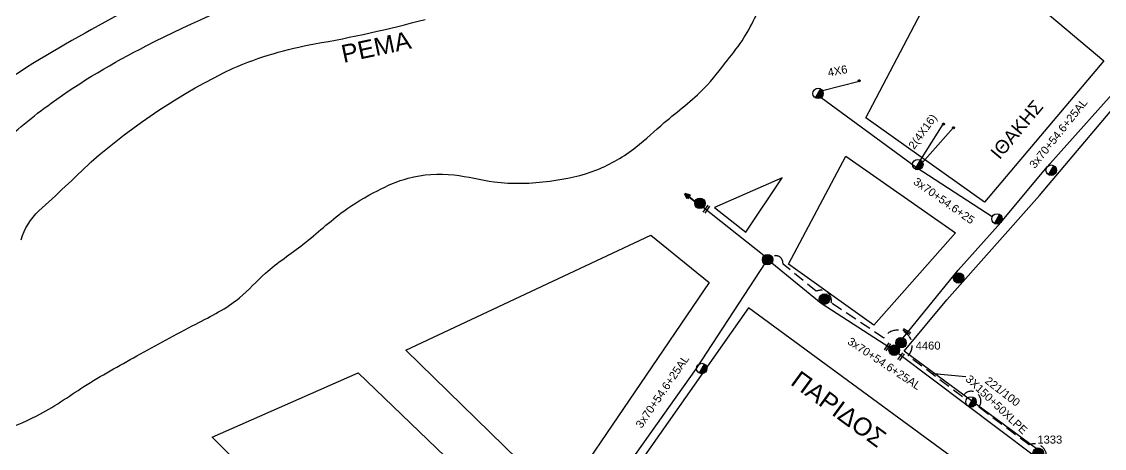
# Model space of a CAD drawing. Header units: millimetres. Extents: x -2449 to 2989, y 8 to 1056.
# Drawn here: x 452.8 to 696.4, y 756.6 to 852.6 of the extents above; entities that cross this region are included whole.
import ezdxf

# ---------------------------------------------------------------- set-up
doc = ezdxf.new("R2010")
doc.units = ezdxf.units.MM
doc.linetypes.add('DASHED', pattern=[19.05, 12.7, -6.35])
for name, color, linetype in [('Άγνωστα', 7, 'Continuous'), ('Επίτονοι', 7, 'Continuous'), ('Επιγραφές - Σχήματα', 7, 'Continuous'), ('Μηχανική τομή', 7, 'Continuous'), ('Στύλος Ξύλινος', 7, 'Continuous'), ('Στύλος Ξύλινος @ 1', 7, 'Continuous'), ('Στύλος ΦΜ', 7, 'Continuous'), ('Στύλος ΦΜ @ 1', 7, 'Continuous'), ('Συνδέσεις', 7, 'Continuous'), ('Συνεστραμμένα ΧΤ   3x70+54.6+25 AL', 7, 'SYN_LINE'), ('Υπόβαθρο ΔΕΗ', 7, 'Continuous'), ('Υπόγεια καλώδια Παροχών ΧΤ   4x6', 7, 'DASHED')]:
    doc.layers.add(name, color=color, linetype=linetype)
doc.styles.add('arial', font='arial.ttf')
doc.styles.get("Standard").update_dxf_attribs({"font": 'arial.ttf'})
doc.linetypes.add('SYN_LINE', pattern='A,0.5,-0.0001,["/\\/\\/\\/",Standard,S=0.1,R=0,X=0,Y=-0.05],-0.25', length=0.7501)
doc.dimstyles.new('ISO-25', dxfattribs={"dimtxt": 2.5, "dimasz": 2.5, "dimexe": 1.25, "dimexo": 0.625, "dimtad": 1, "dimtxsty": 'Standard', "dimcen": 2.5, "dimadec": 0, "dimazin": 0, "dimtfac": 1, "dimtmove": 0, "dimatfit": 3, "dimfxl": 1, "dimarcsym": 0})

# ---------------------------------------------------------------- blocks, each defined once
blk = doc.blocks.new('ΥΠΑΡΧΩΝ ΤΣΙΜΕΝΤΕΝΙΟΣ ΣΤΥΛΟΣ')
at = {"layer": 'Στύλος ΦΜ'}
blk.add_hatch(color=7, dxfattribs=at).paths.add_polyline_path([(-1.29, -2.28, 0.574793), (2.62, 0, 0.268822), (1.3, 2.27)])
at = {"layer": 'Στύλος ΦΜ', "color": 7}
blk.add_line((-1.29, -2.28), (1.3, 2.27), dxfattribs=at)
blk.add_circle((0, 0), 2.62, dxfattribs=at)
at = {"layer": 'Στύλος ΦΜ', "flags": 4}
for tag, p in [('ΑΡΙΘΜΟΣ', (-4.68, 8.05)), ('ΤΥΠΟΣ', (-4.91, 3.03))]:
    blk.add_attdef(tag, p, '', height=4, dxfattribs=at)
blk = doc.blocks.new('ΥΠΑΡΧΩΝ ΞΥΛΙΝΟΣ ΣΤΥΛΟΣ')
at = {"layer": 'Στύλος Ξύλινος'}
h = blk.add_hatch(color=7, dxfattribs=at)
h.paths.add_polyline_path([(-2.62, 0, 0.270008), (-1.29, -2.28), (1.3, 2.27, 0.576266)])
h.paths.add_polyline_path([(-1.29, -2.28, 0.574793), (2.62, 0, 0.268822), (1.3, 2.27)])
at = {"layer": 'Στύλος Ξύλινος', "color": 7}
blk.add_line((-1.29, -2.28), (1.3, 2.27), dxfattribs=at)
blk.add_circle((0, 0), 2.62, dxfattribs=at)
at = {"layer": 'Στύλος Ξύλινος', "flags": 4}
for tag, p in [('ΑΡΙΘΜΟΣ', (-4.91, 8.6)), ('ΤΥΠΟΣ', (-4.85, 3.39))]:
    blk.add_attdef(tag, p, '', height=4, dxfattribs=at)
blk = doc.blocks.new('ΕΠΙΤΟΝΟΣ')
at = {"layer": 'Επίτονοι', "lineweight": 40, "ltscale": 40}
blk.add_hatch(color=256, dxfattribs=at).paths.add_polyline_path([(-1.13, 6.47), (0, 9.1), (1.13, 6.47)])
for p, q in [((-1.13, 6.47), (0, 9.1)), ((1.13, 6.47), (-1.13, 6.47)), ((-1.13, 6.47), (0, 6.47)), ((0, 9.1), (1.13, 6.47)), ((0, 6.47), (0, 0))]:
    blk.add_line(p, q, dxfattribs=at)
blk = doc.blocks.new('ΜΗΧΑΝΙΚΗ ΤΟΜΗ')
at = {"layer": 'Μηχανική τομή', "ltscale": 40}
for p, q in [((-1.89, 0.78), (1.89, 0.78)), ((1.89, 0), (-1.89, 0))]:
    blk.add_line(p, q, dxfattribs=at)
blk = doc.blocks.new('_ΣΥΝΔΕΣΗ')
at = {"layer": 'Συνδέσεις', "linetype": 'SYN_LINE', "ltscale": 40}
blk.add_hatch(color=256, dxfattribs=at).paths.add_polyline_path([(0.5, -0.01, 1), (-0.5, -0.01, 1)])
at = {"layer": 'Συνδέσεις'}
blk.add_circle((0, -0.01), 0.5, dxfattribs=at)

msp = doc.modelspace()

# ---------------------------------------------------------------- linework, layer by layer
at = {"layer": 'Άγνωστα', "color": 27, "linetype": 'SYN_LINE', "ltscale": 20}
msp.add_lwpolyline([(671.17, 808.7), (654.04, 819.76), (632.63, 835.47)], dxfattribs=at)
at = {"layer": 'Άγνωστα', "color": 30, "linetype": 'SYN_LINE', "ltscale": 20}
msp.add_lwpolyline([(619.81, 799.88), (606.13, 810.79)], dxfattribs=at)
at = {"layer": 'Επιγραφές - Σχήματα', "color": 30, "linetype": 'DASHED', "ltscale": 0.2}
for points in [[(634.93, 789.32, 0.622268), (631.57, 791.91), (624.12, 798.03), (624.03, 798.57, 0.524773), (621.58, 799.7)], [(652.23, 777.41, 1.135412), (646.76, 781.37)], [(696.26, 743.94, 0.776098), (692.48, 747.37), (683.4, 754.43), (683.35, 755.04, 0.514223), (679.44, 757.33), (668.11, 765.83), (668.44, 766.33, 0.981932), (664.44, 768.14)]]:
    msp.add_lwpolyline(points, format="xyb", dxfattribs=at)
for points in [[(646.76, 781.37), (634.93, 789.32)], [(664.44, 768.14), (652.23, 777.41)]]:
    msp.add_lwpolyline(points, dxfattribs=at)
at = {"layer": 'Συνεστραμμένα ΧΤ   3x70+54.6+25 AL', "color": 27, "ltscale": 20}
for p, q in [((683.5, 819.92), (712.42, 852.36)), ((673.11, 807.4), (683.5, 819.92)), ((651.11, 781.4), (663.5, 796.64)), ((650.04, 777.93), (680.39, 755.08))]:
    msp.add_line(p, q, dxfattribs=at)
at = {"layer": 'Συνεστραμμένα ΧΤ   3x70+54.6+25 AL', "color": 27, "ltscale": 15}
msp.add_line((663.5, 796.64), (673.11, 807.4), dxfattribs=at)
at = {"layer": 'Συνεστραμμένα ΧΤ   3x70+54.6+25 AL', "color": 30, "ltscale": 20}
for p, q in [((604.63, 774.53), (620.11, 798.33)), ((632.67, 789.23), (648.11, 779.27)), ((575.02, 732.85), (604.63, 774.53))]:
    msp.add_line(p, q, dxfattribs=at)
at = {"layer": 'Συνεστραμμένα ΧΤ   3x70+54.6+25 AL', "color": 30, "ltscale": 15}
msp.add_line((621.55, 798.3), (632.67, 789.23), dxfattribs=at)
at = {"layer": 'Υπόβαθρο ΔΕΗ'}
msp.add_lwpolyline([(405.12, 859.98), (458.32, 910.21), (513.64, 876.71), (514.05, 872.94), (506.46, 869.63, 0.031037), (458.26, 844.94, 0.084722), (417.02, 809.88), (405.12, 859.98)], format="xyb", dxfattribs=at)
for points in [[(642.71, 830.98), (663.79, 871.18), (696.28, 843.8), (669.42, 811.94), (642.71, 830.98)], [(769.5, 831.71), (738.58, 799.86), (733.21, 794.85), (715.87, 775.31), (700, 757.41), (693.03, 747.67), (651.32, 778.43), (660.9, 790), (681.81, 813.49), (704.2, 840.04), (710.69, 847.73), (733.02, 866.13), (751.71, 847.91), (769.5, 831.71)], [(625.3, 798.04), (638.18, 822.33), (662.9, 805.05), (644.54, 784.31), (625.3, 798.04)], [(623.89, 817.45), (608.66, 810.75), (615.71, 805.18), (623.89, 817.45)], [(539.23, 778.64), (594.36, 804.56), (607.5, 793.88), (574, 744.67), (539.23, 778.64)], [(554.31, 699.88), (607.25, 644.67), (685.09, 737.68), (616.29, 788.15), (554.31, 699.88)], [(495.63, 759.05), (528.49, 773.59), (567.65, 735.88), (547.55, 706.74), (495.63, 759.05)]]:
    msp.add_lwpolyline(points, dxfattribs=at)
at = {"layer": 'Υπόβαθρο ΔΕΗ', "linetype": 'Continuous'}
msp.add_lwpolyline([(452.66, 803.52, -0.135085), (456.7, 809.99, 0.005432), (468.43, 821.02, -0.067867), (500.37, 842.14, -0.056991), (518.69, 847.59, 0.021449), (543.57, 853.11, -0.038567)], format="xyb", dxfattribs=at)
at = {"layer": 'Υπόβαθρο ΔΕΗ'}
for points in [[(420.18, 796.59), (437.63, 815.47), (447.67, 824.73), (459.42, 834.24), (480.83, 847.15), (513.86, 861.8), (525.95, 866.59), (533.9, 869.87), (545.67, 873.78), (566.84, 881.04), (584.66, 889.69), (601.26, 901.88), (612.57, 914.68), (624.52, 937.03), (637.8, 966.23), (651.74, 984.36), (661.63, 991.4), (669.7, 995.64), (677.56, 1002.09), (685.53, 1013.44), (687.49, 1022.28), (687.27, 1031.97)], [(428.02, 754.08), (432.44, 754.71), (447.27, 759.99), (456.21, 763.87), (466.81, 770.45), (478.68, 777.35), (492.02, 784.54), (501.81, 790.45), (507.66, 795.97), (516.13, 802.51), (525.31, 809.98), (532.83, 814.55), (539.74, 817.37), (550.07, 818.11), (559.1, 816.55), (571.63, 816.72), (582.22, 819.27), (590.99, 824.35), (597.38, 829.87), (606.41, 837.68), (611.57, 843.9), (615.29, 848.95), (620.5, 859.14), (626.93, 870.09), (632.29, 880.39), (635.91, 890.53), (638.14, 900.32), (641.22, 912.38), (645.31, 923.21), (648.44, 929.94), (651.26, 937.12), (654.92, 943.29), (661.83, 951.79), (668.42, 957.05), (677.45, 962.63), (686.71, 967.62), (695.72, 973.57), (705.16, 980.11), (710.85, 983.6), (718.84, 989.04), (725.13, 993.29), (731.83, 998.54), (738.82, 1003.1), (750.46, 1010.56), (758.22, 1016.71), (764.24, 1021.89), (768.41, 1026.59), (772.53, 1031.24)]]:
    msp.add_spline(points, degree=3, dxfattribs=at)
at = {"layer": 'Υπόγεια καλώδια Παροχών ΧΤ   4x6', "color": 27, "linetype": 'SYN_LINE', "ltscale": 10}
for points in [[(632.96, 837.08), (641.23, 839.19)], [(655, 821.44), (660.14, 829.52)], [(655.5, 820.87), (662.37, 828.72)]]:
    msp.add_lwpolyline(points, dxfattribs=at)

# ---------------------------------------------------------------- block references
at = {"layer": 'Επίτονοι', "xscale": 0.4499999999997321, "yscale": 0.4499999999997321, "zscale": 0.4499999999997321, "rotation": 51.41575151233341}
msp.add_blockref('ΕΠΙΤΟΝΟΣ', (605.18, 811.35), dxfattribs=at)
at = {"layer": 'Μηχανική τομή'}
for p, xscale, yscale, zscale, rotation in [((606.7, 810.52), 0.5000000000000152, 0.5000000000000152, 0.5000000000000152, 234.6834476846837), ((652.03, 783.02), 0.4999999999999921, 0.4999999999999921, 0.4999999999999921, 149.6541444056874), ((647.43, 779.53), 0.5000000000000152, 0.5000000000000152, 0.5000000000000152, 234.6834476846837), ((650.48, 777.31), 0.5000000000000152, 0.5000000000000152, 0.5000000000000152, 234.6834476846837)]:
    msp.add_blockref('ΜΗΧΑΝΙΚΗ ΤΟΜΗ', p, dxfattribs=dict(at, xscale=xscale, yscale=yscale, zscale=zscale, rotation=rotation))
at = {"layer": 'Στύλος Ξύλινος @ 1', "ltscale": 40, "xscale": 0.4499999999998181, "yscale": 0.4499999999998181, "zscale": 0.4499999999998181}
for p in [(605.39, 811.7), (620.62, 799.02), (663.57, 794.92), (633.41, 790.14), (649.1, 778.64)]:
    msp.add_blockref('ΥΠΑΡΧΩΝ ΞΥΛΙΝΟΣ ΣΤΥΛΟΣ', p, dxfattribs=at)
at = {"layer": 'Στύλος Ξύλινος @ 1', "ltscale": 40}
ref = msp.add_blockref('ΥΠΑΡΧΩΝ ΞΥΛΙΝΟΣ ΣΤΥΛΟΣ', (650.62, 780.33), dxfattribs=dict(at, xscale=0.4499999999998181, yscale=0.4499999999998181, zscale=0.4499999999998181))
ref.add_attrib('ΑΡΙΘΜΟΣ', '4460', (653.93, 778.79), dxfattribs={"layer": 'Στύλος Ξύλινος', "height": 1.8, "flags": 4})
ref = msp.add_blockref('ΥΠΑΡΧΩΝ ΞΥΛΙΝΟΣ ΣΤΥΛΟΣ', (681.5, 755.47), dxfattribs=dict(at, xscale=0.4499999999998181, yscale=0.4499999999998181, zscale=0.4499999999998181))
ref.add_attrib('ΤΥΠΟΣ', '1333', (681.31, 757.63), dxfattribs={"layer": 'Στύλος Ξύλινος', "height": 1.8, "flags": 4})
at = {"layer": 'Στύλος ΦΜ @ 1', "ltscale": 40, "xscale": 0.4499999999998181, "yscale": 0.4499999999998181, "zscale": 0.4499999999998181}
for p in [(631.97, 836.45), (654.41, 820.42), (684.41, 819.16), (672.23, 808.19), (605.8, 774.53), (666.37, 767)]:
    msp.add_blockref('ΥΠΑΡΧΩΝ ΤΣΙΜΕΝΤΕΝΙΟΣ ΣΤΥΛΟΣ', p, dxfattribs=at)
at = {"layer": 'Συνδέσεις', "xscale": 0.4500000000000455, "yscale": 0.4500000000000455, "zscale": 0.4500000000000455}
for p in [(641.22, 839.32), (660.18, 829.56), (662.41, 828.74)]:
    msp.add_blockref('_ΣΥΝΔΕΣΗ', p, dxfattribs=at)

# ---------------------------------------------------------------- texts
at = {"layer": 'Άγνωστα', "linetype": 'SYN_LINE', "ltscale": 20, "char_height": 1.8, "width": 69.1904, "attachment_point": 1, "style": 'arial'}
for s, insert, rotation in [('2(4X16)', (652.13, 824.79), 54.1312), ('3x70+54.6+25', (654.27, 817.67), 324.769), ('3X150+50XLPE', (666.23, 773.25), 316.5785)]:
    msp.add_mtext(s, dxfattribs=dict(at, insert=insert, rotation=rotation))
at = {"layer": 'Επιγραφές - Σχήματα', "attachment_point": 1}
for s, insert, char_height, width, rotation in [('ΡΕΜΑ', (524.37, 847.21), 4, 32.6573, 12.0584), ('ΙΘΑΚΗΣ', (670.5, 823.3), 3, 157.7424, 50.1042), ('ΠΑΡΙΔΟΣ', (627.9, 774.28), 4, 157.7424, 323.779)]:
    msp.add_mtext(s, dxfattribs=dict(at, insert=insert, char_height=char_height, width=width, rotation=rotation))
at = {"layer": 'Επιγραφές - Σχήματα', "linetype": 'SYN_LINE', "ltscale": 20, "insert": (670.44, 772.84), "char_height": 1.8, "width": 69.1904, "attachment_point": 1, "rotation": 322.3027, "style": 'arial'}
msp.add_mtext('221/100', dxfattribs=at)
at = {"layer": 'Συνεστραμμένα ΧΤ   3x70+54.6+25 AL', "style": 'arial'}
for rotation, p in [(51.3213, (680.74, 819.41)), (326.4331, (638.41, 780.19)), (55.6547, (592.27, 760.93))]:
    msp.add_text('3x70+54.6+25AL', height=1.8, rotation=rotation, dxfattribs=at).set_placement(p)
at = {"layer": 'Υπόγεια καλώδια Παροχών ΧΤ   4x6', "linetype": 'DASHED', "ltscale": 0.1, "insert": (633.98, 841.99), "char_height": 1.8, "width": 69.1904, "attachment_point": 1, "rotation": 11.0204, "style": 'arial'}
msp.add_mtext('4X6', dxfattribs=at)

# ---------------------------------------------------------------- leaders
at = {"layer": 'Επιγραφές - Σχήματα', "ltscale": 40}
msp.add_leader([(657.91, 773.37), (665.23, 772.74)], dimstyle='ISO-25', override={"dimasz": 1, "dimtad": 0}, dxfattribs=at)

doc.saveas('drawing.dxf')
